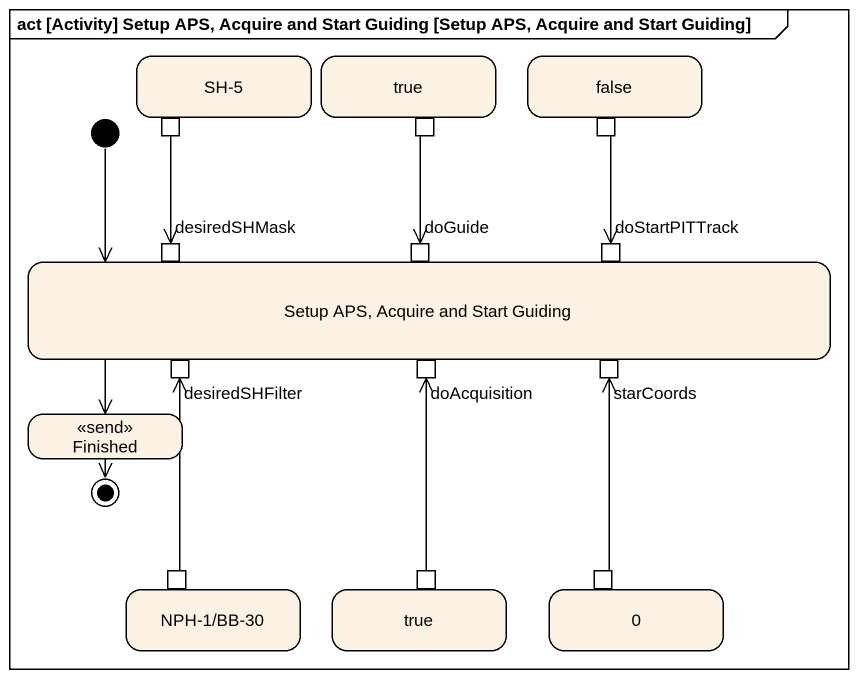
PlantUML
@startuml
mainframe act [Activity] Setup APS, Acquire and Start Guiding [Setup APS, Acquire and Start Guiding]
hide empty description
state "SH-5" as SH_5 {
  state pin1 <<outputPin>>
}
state true {
  state pin2 <<outputPin>>
}
state false {
  state pin3 <<outputPin>>
}
state "Setup APS, Acquire and Start Guiding" as Setup_APS_Acquire_and_Start {
  state desiredSHMask <<inputPin>>
  state doGuide <<inputPin>>
  state doStartPITTrack <<inputPin>>
  state desiredSHFilter <<inputPin>>
  state doAcquisition <<inputPin>>
  state starCoords <<inputPin>>
}
state Finished <<send>>
state "NPH-1/BB-30" as NPH_1_BB_30 {
  state pin4 <<outputPin>>
}
state "true" as true_2 {
  state pin5 <<outputPin>>
}
state "0" as s0 {
  state pin6 <<outputPin>>
}
[*] -right-> Setup_APS_Acquire_and_Start
pin1 --> desiredSHMask
pin2 --> doGuide
pin3 --> doStartPITTrack
Setup_APS_Acquire_and_Start -left-> Finished
pin4 -up-> desiredSHFilter
pin5 -up-> doAcquisition
pin6 -up-> starCoords
Finished --> [*]
@enduml
